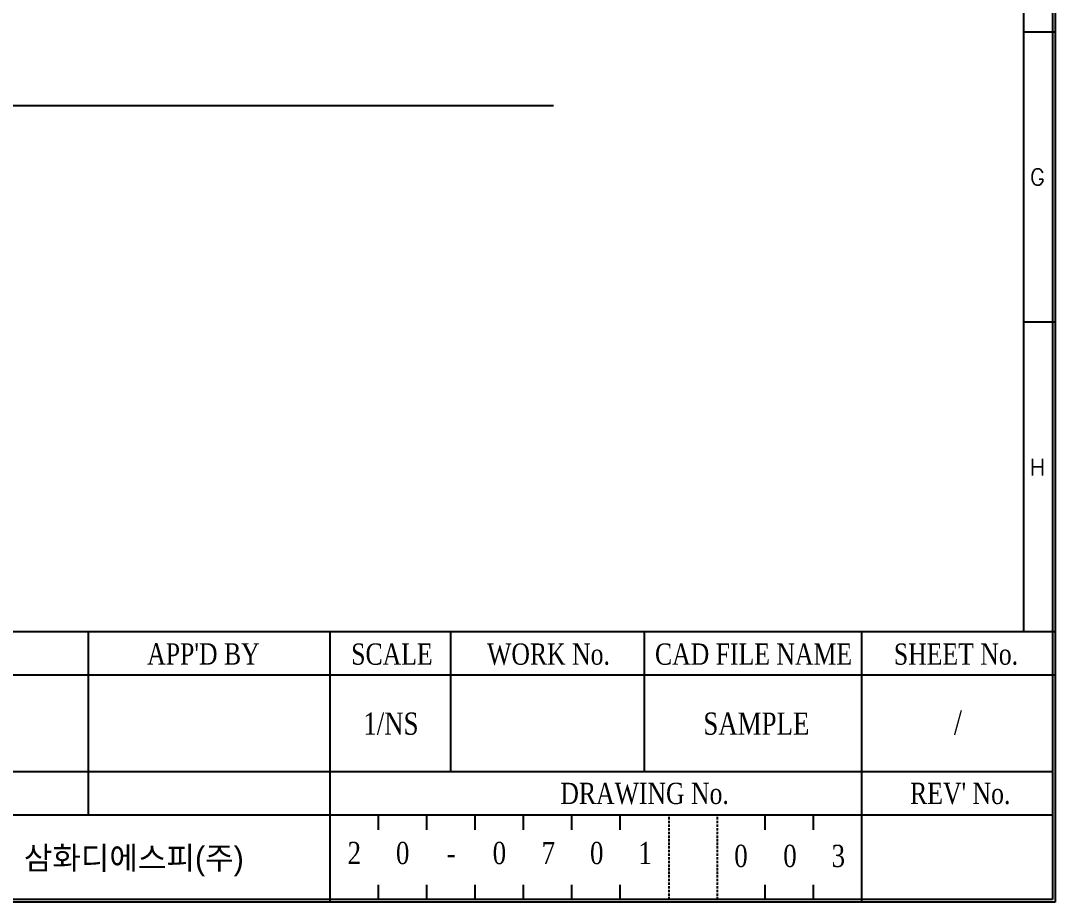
# Model space of a CAD drawing. Header units: millimetres. Extents: x 87 to 927, y 85 to 1088.
# Drawn here: x 382.8 to 489.8, y 85.1 to 176.3 of the extents above; entities that cross this region are included whole.
import ezdxf
from ezdxf.enums import TextEntityAlignment as Align

# ---------------------------------------------------------------- set-up
doc = ezdxf.new("R2010")
doc.units = ezdxf.units.MM
doc.linetypes.add('HIDDEN', pattern=[0.375, 0.25, -0.125])
for name, color, linetype in [('20', 2, 'Continuous'), ('30', 3, 'Continuous'), ('4', 133, 'Continuous'), ('40', 4, 'Continuous'), ('70', 7, 'Continuous'), ('ASHADE', 7, 'Continuous')]:
    doc.layers.add(name, color=color, linetype=linetype)
doc.styles.add('ghs', font='NGULIM.TTF')
doc.styles.add('SIMPLEX', font='SIMPLEX')
doc.styles.add('SS', font='batang.ttc', dxfattribs={"width": 0.8})

msp = doc.modelspace()

# ---------------------------------------------------------------- linework, layer by layer
at = {"layer": '20', "color": 7}
msp.add_line((486.454, 351.81), (486.454, 113.11), dxfattribs=at)
at = {"layer": '30', "color": 7}
for p, q in [((489.754, 175.11), (486.454, 175.11)), ((489.754, 145.11), (486.454, 145.11))]:
    msp.add_line(p, q, dxfattribs=at)
at = {"layer": '4', "color": 0}
msp.add_line((284.477, 167.501), (437.851, 167.501), dxfattribs=at)
at = {"layer": '40', "color": 7}
for p, q in [((389.754, 94.11), (389.754, 113.11)), ((414.754, 85.11), (414.754, 113.11)), ((427.254, 98.61), (427.254, 113.11)), ((447.254, 98.61), (447.254, 113.11)), ((469.754, 98.61), (469.754, 113.11)), ((489.754, 108.61), (339.754, 108.61)), ((489.554, 98.61), (339.754, 98.61)), ((469.754, 85.11), (469.754, 98.61)), ((489.554, 94.11), (339.754, 94.11)), ((419.754, 92.61), (419.754, 94.11)), ((424.754, 92.61), (424.754, 94.11)), ((429.754, 92.61), (429.754, 94.11)), ((434.754, 92.61), (434.754, 94.11)), ((439.754, 92.61), (439.754, 94.11)), ((444.769, 92.61), (444.769, 94.11)), ((459.754, 92.61), (459.754, 94.11)), ((464.754, 92.61), (464.754, 94.11)), ((419.754, 85.41), (419.754, 86.91)), ((424.754, 85.41), (424.754, 86.91)), ((429.754, 85.41), (429.754, 86.91)), ((434.754, 85.41), (434.754, 86.91)), ((439.754, 85.41), (439.754, 86.91)), ((444.769, 85.41), (444.769, 86.91)), ((459.754, 85.41), (459.754, 86.91)), ((464.754, 85.41), (464.754, 86.91))]:
    msp.add_line(p, q, dxfattribs=at)
at = {"layer": '40', "color": 7, "linetype": 'HIDDEN'}
for p, q in [((449.822, 85.41), (449.822, 94.11)), ((454.822, 85.41), (454.822, 94.11))]:
    msp.add_line(p, q, dxfattribs=at)
at = {"layer": '70', "color": 7}
msp.add_line((109.754, 113.11), (489.754, 113.11), dxfattribs=at)
for points in [[(489.754, 85.11), (109.754, 85.11), (109.754, 355.11), (489.754, 355.11)], [(489.454, 85.41), (110.054, 85.41), (110.054, 354.81), (489.454, 354.81)]]:
    msp.add_lwpolyline(points, close=True, dxfattribs=at)

# ---------------------------------------------------------------- texts
at = {"layer": '30', "color": 7, "style": 'SIMPLEX'}
for s, p in [('G', (487.904, 160.11)), ('H', (487.904, 130.11))]:
    msp.add_text(s, height=1.7, dxfattribs=at).set_placement(p, align=Align.MIDDLE)
at = {"layer": '40', "color": 7, "style": 'SS', "width": 0.8}
for s, height, p in [("APP'D BY", 2.2, (401.658, 109.695)), ('SCALE', 2.2, (421.148, 109.68)), ('WORK No.', 2.2, (437.344, 109.68)), ('CAD FILE NAME', 2.2, (458.546, 109.68)), ('SHEET No.', 2.2, (479.484, 109.68)), ('/', 2.5, (479.681, 102.439)), ('1/NS', 2.3, (421.046, 102.439)), ('SAMPLE', 2.3, (458.838, 102.439)), ('DRAWING No.', 2.2, (447.281, 95.274)), ("REV' No.", 2.2, (479.926, 95.274)), ('2', 2.3, (417.262, 89.061)), ('0', 2.3, (422.262, 89.061)), ('0', 2.3, (432.262, 89.061)), ('7', 2.3, (437.33, 89.061)), ('0', 2.3, (442.33, 89.061)), ('1', 2.3, (447.33, 89.061)), ('0', 2.3, (457.247, 88.761)), ('0', 2.3, (462.315, 88.761)), ('3', 2.3, (467.315, 88.761)), ('-', 2.3, (427.262, 89.061))]:
    msp.add_text(s, height=height, dxfattribs=at).set_placement(p, align=Align.CENTER)
at = {"layer": 'ASHADE', "ltscale": 2, "style": 'ghs'}
msp.add_text('삼화디에스피(주)', height=2.352, dxfattribs=at).set_placement((383.078, 88.514))

doc.saveas('drawing.dxf')
